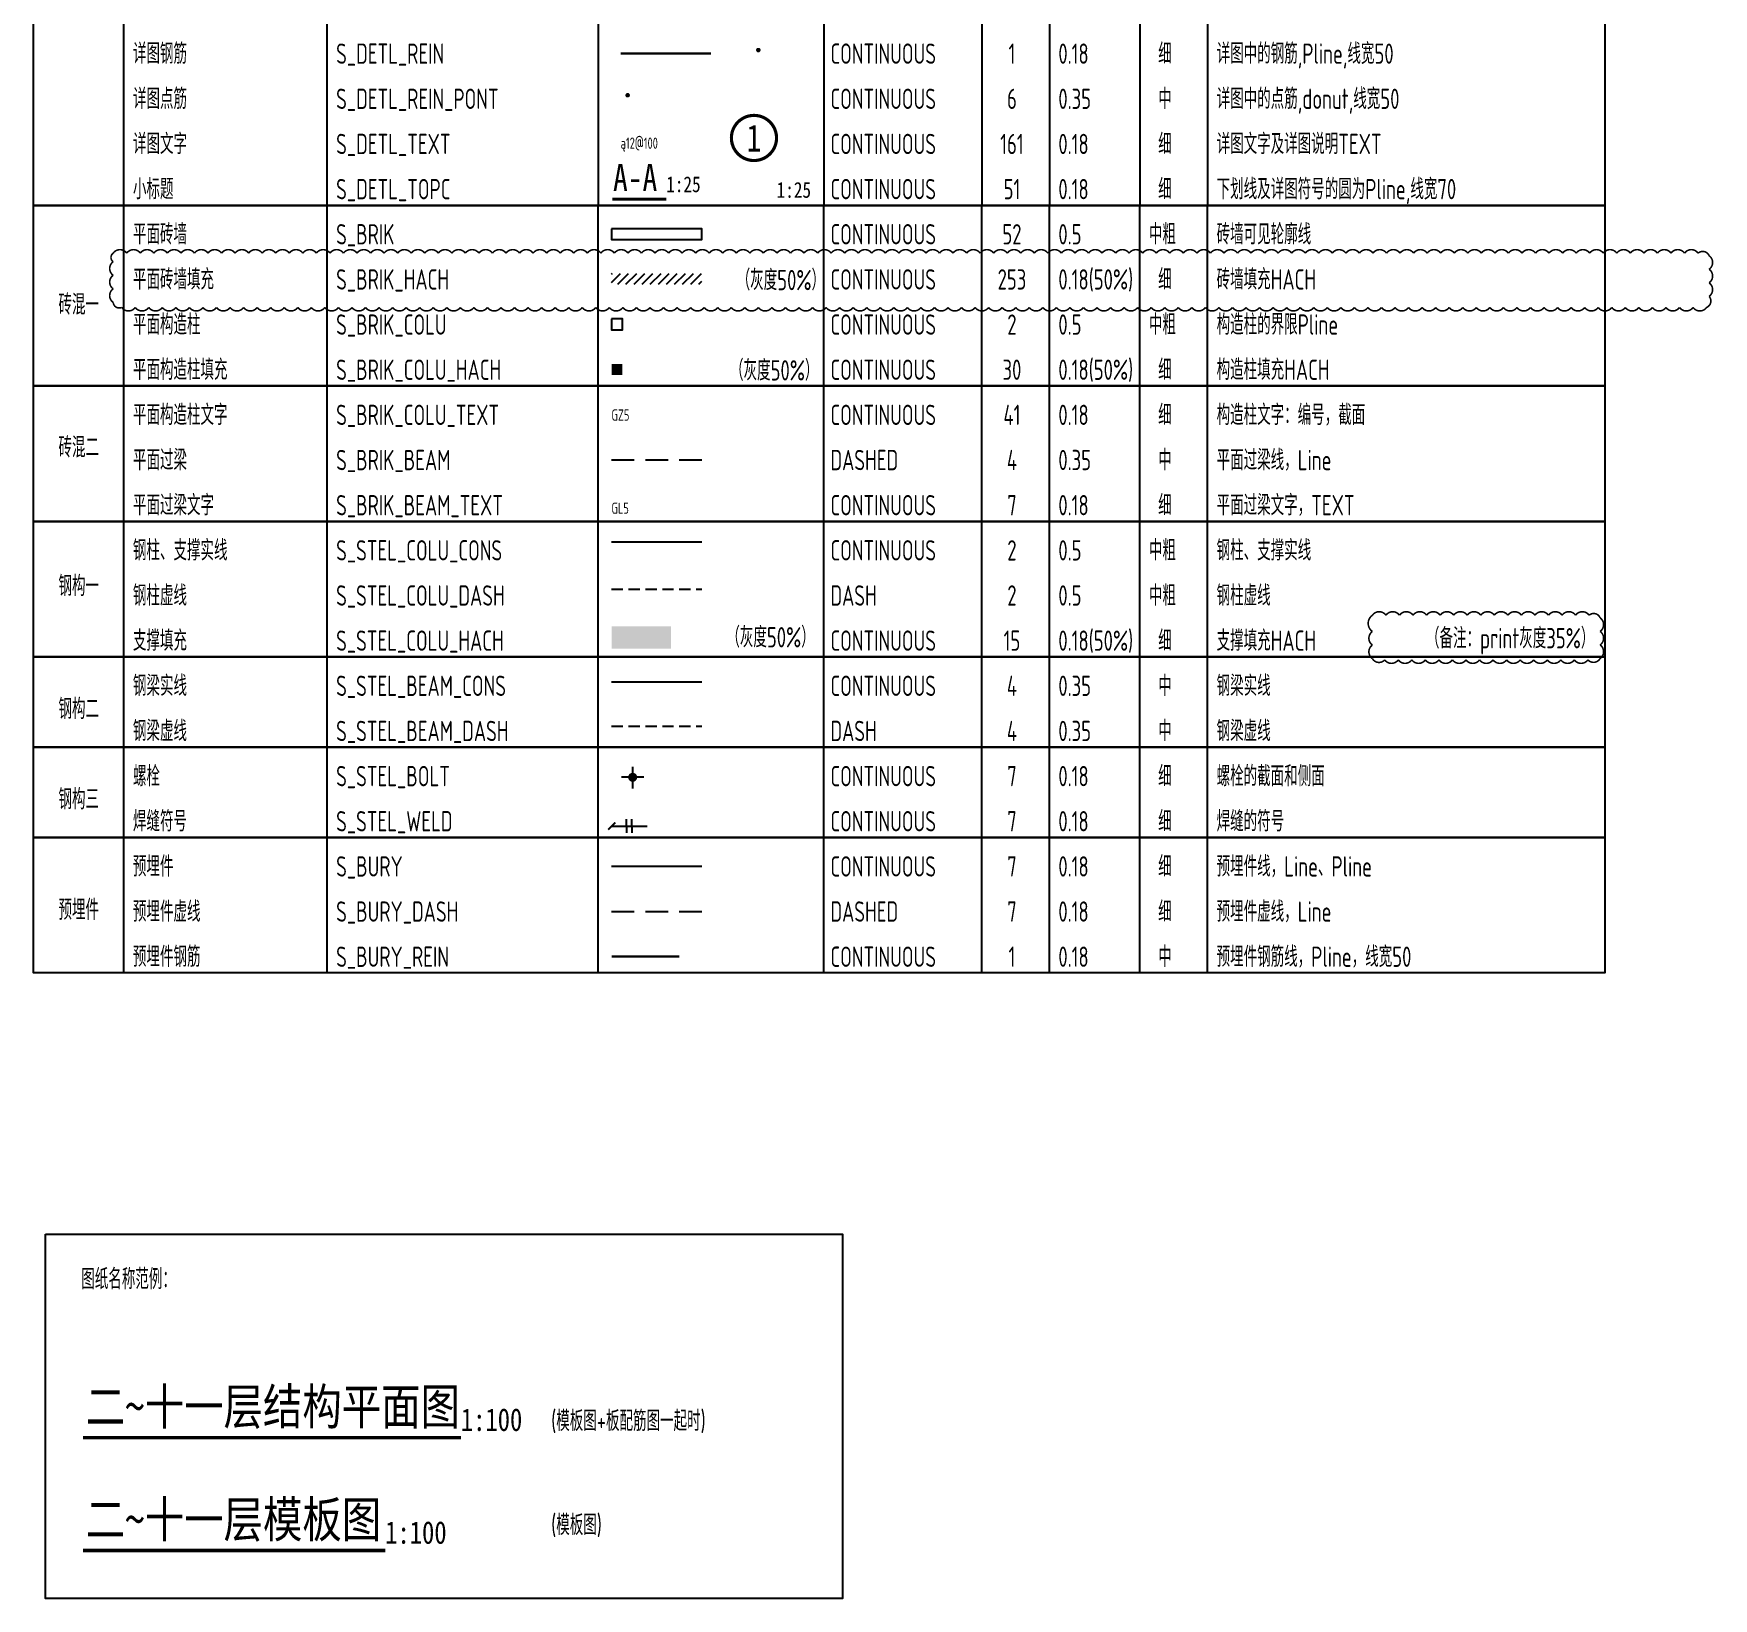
# Model space of a CAD drawing. Extents: x -10019161317 to 520012312, y -3104337261 to 7448155121.
# Drawn here: x 517564651 to 517601853, y 3499141680 to 3499176335 of the extents above; entities that cross this region are included whole.
import ezdxf
from ezdxf.enums import TextEntityAlignment as Align

# ---------------------------------------------------------------- set-up
doc = ezdxf.new("R2010")
doc.units = 0
doc.header["$LTSCALE"] = 1000
doc.header["$MEASUREMENT"] = 0
doc.linetypes.add('DASHED', pattern=[0.75, 0.5, -0.25])
doc.linetypes.add('DASHED2', pattern=[0.375, 0.25, -0.125])
doc.layers.get('0').update_dxf_attribs({"linetype": 'CONTINUOUS'})
for name, color, linetype in [('C-WIPEOUT', 240, 'CONTINUOUS'), ('S_BRIK', 52, 'CONTINUOUS'), ('S_BRIK_BEAM', 4, 'DASHED'), ('S_BRIK_BEAM_TEXT', 7, 'CONTINUOUS'), ('S_BRIK_COLU', 2, 'CONTINUOUS'), ('S_BRIK_COLU_HACH', 30, 'CONTINUOUS'), ('S_BRIK_COLU_TEXT', 41, 'CONTINUOUS'), ('S_BRIK_HACH', 254, 'CONTINUOUS'), ('S_BURY', 7, 'CONTINUOUS'), ('S_BURY_DASH', 7, 'DASHED'), ('S_BURY_REIN', 1, 'CONTINUOUS'), ('S_DETL_REIN', 1, 'CONTINUOUS'), ('S_DETL_REIN_PONT', 6, 'CONTINUOUS'), ('S_DETL_TEXT', 161, 'CONTINUOUS'), ('S_DETL_TOPC', 51, 'CONTINUOUS'), ('S_PLAN_TEXT', 7, 'CONTINUOUS'), ('S_PLAN_TOPC', 7, 'CONTINUOUS'), ('S_POST_CHAG', 50, 'CONTINUOUS'), ('S_STEL_BEAM_CONS', 4, 'CONTINUOUS'), ('S_STEL_BEAM_DASH', 4, 'DASHED2'), ('S_STEL_BOLT', 7, 'CONTINUOUS'), ('S_STEL_COLU_CONS', 2, 'CONTINUOUS'), ('S_STEL_COLU_DASH', 2, 'DASHED2'), ('S_STEL_COLU_HACH', 15, 'CONTINUOUS'), ('S_STEL_WELD', 7, 'CONTINUOUS'), ('S_TABL', 83, 'CONTINUOUS')]:
    doc.layers.add(name, color=color, linetype=linetype)
doc.styles.add('TH-STYLE1', font='Tssdeng.shx', dxfattribs={"width": 0.7, "bigfont": 'Tssdchn.shx'})
doc.styles.add('TH-STYLE2', font='', dxfattribs={"width": 0.8})
doc.styles.add('TH-STYLE3', font='tssdeng.shx', dxfattribs={"width": 0.7, "bigfont": 'tssdchn.shx'})
doc.styles.get('TH-STYLE2').set_extended_font_data('STXihei')
doc.dimstyles.new('TSSD_100_100', dxfattribs={"dimtxt": 300, "dimasz": 150, "dimexe": 150, "dimexo": 200, "dimgap": 100, "dimtad": 1, "dimdec": 1, "dimdsep": 46, "dimtxsty": 'TH-STYLE3', "dimblk": 'ARCHTICK', "dimcen": -100, "dimdle": 75, "dimclrt": 7, "dimadec": 0, "dimazin": 0, "dimtfac": 1, "dimtdec": 1, "dimtix": 1, "dimtmove": 2, "dimatfit": 3, "dimldrblk": 'ARCHTICK', "dimfxl": 200, "dimtolj": 1, "dimtzin": 0, "dimarcsym": 0})

# ---------------------------------------------------------------- blocks, each defined once
blk = doc.blocks.new('_WELD006')
at = {"color": 0, "linetype": 'ByBlock'}
for p, q in [((0, 0), (0, 0.5)), ((0.4, 0), (0.4, 0.5))]:
    blk.add_line(p, q, dxfattribs=at)
blk = doc.blocks.new('asno1')
at = {"const_width": 70}
blk.add_lwpolyline([(193767, 20874, -1), (193767, 19874, -1), (193767, 20874, -1)], format="xyb", dxfattribs=at)
at = {"color": 0, "linetype": 'ByBlock', "lineweight": -2, "style": 'TH-STYLE1', "width": 0.7}
blk.add_attdef('A', text='', height=600, dxfattribs=at).set_placement((193767, 20374), align=Align.MIDDLE_CENTER)
blk = doc.blocks.new('d')
at = {"const_width": 50}
blk.add_lwpolyline([(-25, 0, 1), (25, 0, 1)], format="xyb", close=True, dxfattribs=at)
blk = doc.blocks.new('_ArchTick')
at = {"color": 0, "const_width": 0.25}
blk.add_lwpolyline([(-0.53, -0.53), (0.53, 0.53)], dxfattribs=at)

msp = doc.modelspace()

# ---------------------------------------------------------------- hatches: boundary and pattern name
at = {"layer": 'S_BRIK_HACH'}
h = msp.add_hatch(dxfattribs=at)
h.set_pattern_fill('LINE', color=256, scale=40, angle=45, style=0)
h.set_pattern_definition([(45, (517221934.47, 3499292699.62), (-89.80256, 89.80256), [])])
h.paths.add_polyline_path([(517579451.1476, 3499170783.9795), (517579451.1476, 3499171023.9795), (517577451.1476, 3499171023.9795), (517577451.1476, 3499170783.9795)])

# ---------------------------------------------------------------- linework, layer by layer
at = {"layer": 'S_BRIK'}
msp.add_lwpolyline([(517577451.1476, 3499172015.0409), (517577451.1476, 3499171775.0409), (517579451.1476, 3499171775.0409), (517579451.1476, 3499172015.0409)], close=True, dxfattribs=at)
at = {"layer": 'S_BRIK_BEAM'}
msp.add_line((517577451.1476, 3499166895.0409), (517579451.1476, 3499166895.0409), dxfattribs=at)
at = {"layer": 'S_BRIK_COLU'}
msp.add_lwpolyline([(517577451.1476, 3499170015.0409), (517577451.1476, 3499169775.0409), (517577691.1476, 3499169775.0409), (517577691.1476, 3499170015.0409)], close=True, dxfattribs=at)
at = {"layer": 'S_BRIK_COLU_HACH'}
msp.add_solid([(517577451.1476, 3499169015.0409), (517577691.1476, 3499169015.0409), (517577451.1476, 3499168775.0409), (517577691.1476, 3499168775.0409)], dxfattribs=at)
at = {"layer": 'S_BURY'}
msp.add_line((517577451.1476, 3499157895.0409), (517579451.1476, 3499157895.0409), dxfattribs=at)
at = {"layer": 'S_BURY_DASH'}
msp.add_line((517577451.1476, 3499156895.0409), (517579451.1476, 3499156895.0409), dxfattribs=at)
at = {"layer": 'S_BURY_REIN', "const_width": 50}
msp.add_lwpolyline([(517577451.1476, 3499155895.0409), (517578954.299, 3499155895.0409)], dxfattribs=at)
at = {"layer": 'S_DETL_REIN', "const_width": 50}
msp.add_lwpolyline([(517577651.1476, 3499175895.0409), (517579651.1476, 3499175895.0409)], dxfattribs=at)
at = {"layer": 'S_DETL_TOPC', "const_width": 70}
msp.add_lwpolyline([(517577469.071, 3499172668.5235), (517578661.7638, 3499172668.5235)], dxfattribs=at)
at = {"layer": 'S_PLAN_TOPC', "const_width": 80}
for points in [[(517565741.9333, 3499145238.9033), (517574113.4594, 3499145238.9033)], [(517565741.9333, 3499142739.2753), (517572437.6041, 3499142739.2753)]]:
    msp.add_lwpolyline(points, dxfattribs=at)
at = {"layer": 'S_POST_CHAG', "const_width": 35}
for points in [[(517566413.9671, 3499171472.3113, -0.52056705), (517566713.9671, 3499171472.3113, -0.52056705), (517567013.9671, 3499171472.3113, -0.52056705), (517567313.9671, 3499171472.3113, -0.52056705), (517567613.9671, 3499171472.3113, -0.52056705), (517567913.9671, 3499171472.3113, -0.52056705), (517568213.9671, 3499171472.3113, -0.52056705), (517568513.9671, 3499171472.3113, -0.52056705), (517568813.9671, 3499171472.3113, -0.52056705), (517569113.9671, 3499171472.3113, -0.52056705), (517569413.9671, 3499171472.3113, -0.52056705), (517569713.9671, 3499171472.3113, -0.52056705), (517570013.9671, 3499171472.3113, -0.52056705), (517570313.9671, 3499171472.3113, -0.52056705), (517570613.9671, 3499171472.3113, -0.52056705), (517570913.9671, 3499171472.3113, -0.52056705), (517571213.9671, 3499171472.3113, -0.52056705), (517571513.9671, 3499171472.3113, -0.52056705), (517571813.9671, 3499171472.3113, -0.52056705), (517572113.9671, 3499171472.3113, -0.52056705), (517572413.9671, 3499171472.3113, -0.52056705), (517572713.9671, 3499171472.3113, -0.52056705), (517573013.9671, 3499171472.3113, -0.52056705), (517573313.9671, 3499171472.3113, -0.52056705), (517573613.9671, 3499171472.3113, -0.52056705), (517573913.9671, 3499171472.3113, -0.52056705), (517574213.9671, 3499171472.3113, -0.52056705), (517574513.9671, 3499171472.3113, -0.52056705), (517574813.9671, 3499171472.3113, -0.52056705), (517575113.9671, 3499171472.3113, -0.52056705), (517575413.9671, 3499171472.3113, -0.52056705), (517575713.9671, 3499171472.3113, -0.52056705), (517576013.9671, 3499171472.3113, -0.52056705), (517576313.9671, 3499171472.3113, -0.52056705), (517576613.9671, 3499171472.3113, -0.52056705), (517576913.9671, 3499171472.3113, -0.52056705), (517577213.9671, 3499171472.3113, -0.52056705), (517577513.9671, 3499171472.3113, -0.52056705), (517577813.9671, 3499171472.3113, -0.52056705), (517578113.9671, 3499171472.3113, -0.52056705), (517578413.9671, 3499171472.3113, -0.52056705), (517578713.9671, 3499171472.3113, -0.52056705), (517579013.9671, 3499171472.3113, -0.52056705), (517579313.9671, 3499171472.3113, -0.52056705), (517579613.9671, 3499171472.3113, -0.52056705), (517579913.9671, 3499171472.3113, -0.52056705), (517580213.9671, 3499171472.3113, -0.52056705), (517580513.9671, 3499171472.3113, -0.52056705), (517580813.9671, 3499171472.3113, -0.52056705), (517581113.9671, 3499171472.3113, -0.52056705), (517581413.9671, 3499171472.3113, -0.52056705), (517581713.9671, 3499171472.3113, -0.52056705), (517582013.9671, 3499171472.3113, -0.52056705), (517582313.9671, 3499171472.3113, -0.52056705), (517582613.9671, 3499171472.3113, -0.52056705), (517582913.9671, 3499171472.3113, -0.52056705), (517583213.9671, 3499171472.3113, -0.52056705), (517583513.9671, 3499171472.3113, -0.52056705), (517583813.9671, 3499171472.3113, -0.52056705), (517584113.9671, 3499171472.3113, -0.52056705), (517584413.9671, 3499171472.3113, -0.52056705), (517584713.9671, 3499171472.3113, -0.52056705), (517585013.9671, 3499171472.3113, -0.52056705), (517585313.9671, 3499171472.3113, -0.52056705), (517585613.9671, 3499171472.3113, -0.52056705), (517585913.9671, 3499171472.3113, -0.52056705), (517586213.9671, 3499171472.3113, -0.52056705), (517586513.9671, 3499171472.3113, -0.52056705), (517586813.9671, 3499171472.3113, -0.52056705), (517587113.9671, 3499171472.3113, -0.52056705), (517587413.9671, 3499171472.3113, -0.52056705), (517587713.9671, 3499171472.3113, -0.52056705), (517588013.9671, 3499171472.3113, -0.52056705), (517588313.9671, 3499171472.3113, -0.52056705), (517588613.9671, 3499171472.3113, -0.52056705), (517588913.9671, 3499171472.3113, -0.52056705), (517589213.9671, 3499171472.3113, -0.52056705), (517589513.9671, 3499171472.3113, -0.52056705), (517589813.9671, 3499171472.3113, -0.52056705), (517590113.9671, 3499171472.3113, -0.52056705), (517590413.9671, 3499171472.3113, -0.52056705), (517590713.9671, 3499171472.3113, -0.52056705), (517591013.9671, 3499171472.3113, -0.52056705), (517591313.9671, 3499171472.3113, -0.52056705), (517591613.9671, 3499171472.3113, -0.52056705), (517591913.9671, 3499171472.3113, -0.52056705), (517592213.9671, 3499171472.3113, -0.52056705), (517592513.9671, 3499171472.3113, -0.52056705), (517592813.9671, 3499171472.3113, -0.52056705), (517593113.9671, 3499171472.3113, -0.52056705), (517593413.9671, 3499171472.3113, -0.52056705), (517593713.9671, 3499171472.3113, -0.52056705), (517594013.9671, 3499171472.3113, -0.52056705), (517594313.9671, 3499171472.3113, -0.52056705), (517594613.9671, 3499171472.3113, -0.52056705), (517594913.9671, 3499171472.3113, -0.52056705), (517595213.9671, 3499171472.3113, -0.52056705), (517595513.9671, 3499171472.3113, -0.52056705), (517595813.9671, 3499171472.3113, -0.52056705), (517596113.9671, 3499171472.3113, -0.52056705), (517596413.9671, 3499171472.3113, -0.52056705), (517596713.9671, 3499171472.3113, -0.52056705), (517597013.9671, 3499171472.3113, -0.52056705), (517597313.9671, 3499171472.3113, -0.52056705), (517597613.9671, 3499171472.3113, -0.52056705), (517597913.9671, 3499171472.3113, -0.52056705), (517598213.9671, 3499171472.3113, -0.52056705), (517598513.9671, 3499171472.3113, -0.52056705), (517598813.9671, 3499171472.3113, -0.52056705), (517599113.9671, 3499171472.3113, -0.52056705), (517599413.9671, 3499171472.3113, -0.52056705), (517599713.9671, 3499171472.3113, -0.52056705), (517600013.9671, 3499171472.3113, -0.52056705), (517600313.9671, 3499171472.3113, -0.52056705), (517600613.9671, 3499171472.3113, -0.52056705), (517600913.9671, 3499171472.3113, -0.52056705), (517601213.9671, 3499171472.3113, -0.52056705), (517601513.9671, 3499171472.3113, -0.52056705), (517601757.5558, 3499171415.9, -0.52056705), (517601757.5558, 3499171115.9, -0.52056705), (517601757.5558, 3499170815.9, -0.52056705), (517601757.5558, 3499170515.9, -0.52056705), (517601702.3982, 3499170271.0576, -0.52056705), (517601402.3982, 3499170271.0576, -0.52056705), (517601102.3982, 3499170271.0576, -0.52056705), (517600802.3982, 3499170271.0576, -0.52056705), (517600502.3982, 3499170271.0576, -0.52056705), (517600202.3982, 3499170271.0576, -0.52056705), (517599902.3982, 3499170271.0576, -0.52056705), (517599602.3982, 3499170271.0576, -0.52056705), (517599302.3982, 3499170271.0576, -0.52056705), (517599002.3982, 3499170271.0576, -0.52056705), (517598702.3982, 3499170271.0576, -0.52056705), (517598402.3982, 3499170271.0576, -0.52056705), (517598102.3982, 3499170271.0576, -0.52056705), (517597802.3982, 3499170271.0576, -0.52056705), (517597502.3982, 3499170271.0576, -0.52056705), (517597202.3982, 3499170271.0576, -0.52056705), (517596902.3982, 3499170271.0576, -0.52056705), (517596602.3982, 3499170271.0576, -0.52056705), (517596302.3982, 3499170271.0576, -0.52056705), (517596002.3982, 3499170271.0576, -0.52056705), (517595702.3982, 3499170271.0576, -0.52056705), (517595402.3982, 3499170271.0576, -0.52056705), (517595102.3982, 3499170271.0576, -0.52056705), (517594802.3982, 3499170271.0576, -0.52056705), (517594502.3982, 3499170271.0576, -0.52056705), (517594202.3982, 3499170271.0576, -0.52056705), (517593902.3982, 3499170271.0576, -0.52056705), (517593602.3982, 3499170271.0576, -0.52056705), (517593302.3982, 3499170271.0576, -0.52056705), (517593002.3982, 3499170271.0576, -0.52056705), (517592702.3982, 3499170271.0576, -0.52056705), (517592402.3982, 3499170271.0576, -0.52056705), (517592102.3982, 3499170271.0576, -0.52056705), (517591802.3982, 3499170271.0576, -0.52056705), (517591502.3982, 3499170271.0576, -0.52056705), (517591202.3982, 3499170271.0576, -0.52056705), (517590902.3982, 3499170271.0576, -0.52056705), (517590602.3982, 3499170271.0576, -0.52056705), (517590302.3982, 3499170271.0576, -0.52056705), (517590002.3982, 3499170271.0576, -0.52056705), (517589702.3982, 3499170271.0576, -0.52056705), (517589402.3982, 3499170271.0576, -0.52056705), (517589102.3982, 3499170271.0576, -0.52056705), (517588802.3982, 3499170271.0576, -0.52056705), (517588502.3982, 3499170271.0576, -0.52056705), (517588202.3982, 3499170271.0576, -0.52056705), (517587902.3982, 3499170271.0576, -0.52056705), (517587602.3982, 3499170271.0576, -0.52056705), (517587302.3982, 3499170271.0576, -0.52056705), (517587002.3982, 3499170271.0576, -0.52056705), (517586702.3982, 3499170271.0576, -0.52056705), (517586402.3982, 3499170271.0576, -0.52056705), (517586102.3982, 3499170271.0576, -0.52056705), (517585802.3982, 3499170271.0576, -0.52056705), (517585502.3982, 3499170271.0576, -0.52056705), (517585202.3982, 3499170271.0576, -0.52056705), (517584902.3982, 3499170271.0576, -0.52056705), (517584602.3982, 3499170271.0576, -0.52056705), (517584302.3982, 3499170271.0576, -0.52056705), (517584002.3982, 3499170271.0576, -0.52056705), (517583702.3982, 3499170271.0576, -0.52056705), (517583402.3982, 3499170271.0576, -0.52056705), (517583102.3982, 3499170271.0576, -0.52056705), (517582802.3982, 3499170271.0576, -0.52056705), (517582502.3982, 3499170271.0576, -0.52056705), (517582202.3982, 3499170271.0576, -0.52056705), (517581902.3982, 3499170271.0576, -0.52056705), (517581602.3982, 3499170271.0576, -0.52056705), (517581302.3982, 3499170271.0576, -0.52056705), (517581002.3982, 3499170271.0576, -0.52056705), (517580702.3982, 3499170271.0576, -0.52056705), (517580402.3982, 3499170271.0576, -0.52056705), (517580102.3982, 3499170271.0576, -0.52056705), (517579802.3982, 3499170271.0576, -0.52056705), (517579502.3982, 3499170271.0576, -0.52056705), (517579202.3982, 3499170271.0576, -0.52056705), (517578902.3982, 3499170271.0576, -0.52056705), (517578602.3982, 3499170271.0576, -0.52056705), (517578302.3982, 3499170271.0576, -0.52056705), (517578002.3982, 3499170271.0576, -0.52056705), (517577702.3982, 3499170271.0576, -0.52056705), (517577402.3982, 3499170271.0576, -0.52056705), (517577102.3982, 3499170271.0576, -0.52056705), (517576802.3982, 3499170271.0576, -0.52056705), (517576502.3982, 3499170271.0576, -0.52056705), (517576202.3982, 3499170271.0576, -0.52056705), (517575902.3982, 3499170271.0576, -0.52056705), (517575602.3982, 3499170271.0576, -0.52056705), (517575302.3982, 3499170271.0576, -0.52056705), (517575002.3982, 3499170271.0576, -0.52056705), (517574702.3982, 3499170271.0576, -0.52056705), (517574402.3982, 3499170271.0576, -0.52056705), (517574102.3982, 3499170271.0576, -0.52056705), (517573802.3982, 3499170271.0576, -0.52056705), (517573502.3982, 3499170271.0576, -0.52056705), (517573202.3982, 3499170271.0576, -0.52056705), (517572902.3982, 3499170271.0576, -0.52056705), (517572602.3982, 3499170271.0576, -0.52056705), (517572302.3982, 3499170271.0576, -0.52056705), (517572002.3982, 3499170271.0576, -0.52056705), (517571702.3982, 3499170271.0576, -0.52056705), (517571402.3982, 3499170271.0576, -0.52056705), (517571102.3982, 3499170271.0576, -0.52056705), (517570802.3982, 3499170271.0576, -0.52056705), (517570502.3982, 3499170271.0576, -0.52056705), (517570202.3982, 3499170271.0576, -0.52056705), (517569902.3982, 3499170271.0576, -0.52056705), (517569602.3982, 3499170271.0576, -0.52056705), (517569302.3982, 3499170271.0576, -0.52056705), (517569002.3982, 3499170271.0576, -0.52056705), (517568702.3982, 3499170271.0576, -0.52056705), (517568402.3982, 3499170271.0576, -0.52056705), (517568102.3982, 3499170271.0576, -0.52056705), (517567802.3982, 3499170271.0576, -0.52056705), (517567502.3982, 3499170271.0576, -0.52056705), (517567202.3982, 3499170271.0576, -0.52056705), (517566902.3982, 3499170271.0576, -0.52056705), (517566602.3982, 3499170271.0576, -0.52056705), (517566413.9671, 3499170382.6265, -0.52056705), (517566413.9671, 3499170682.6265, -0.52056705), (517566413.9671, 3499170982.6265, -0.52056705), (517566413.9671, 3499171282.6265, -0.52056705)], [(517594301.2504, 3499163453.7196, -0.52056705), (517594601.2504, 3499163453.7196, -0.52056705), (517594901.2504, 3499163453.7196, -0.52056705), (517595201.2504, 3499163453.7196, -0.52056705), (517595501.2504, 3499163453.7196, -0.52056705), (517595801.2504, 3499163453.7196, -0.52056705), (517596101.2504, 3499163453.7196, -0.52056705), (517596401.2504, 3499163453.7196, -0.52056705), (517596701.2504, 3499163453.7196, -0.52056705), (517597001.2504, 3499163453.7196, -0.52056705), (517597301.2504, 3499163453.7196, -0.52056705), (517597601.2504, 3499163453.7196, -0.52056705), (517597901.2504, 3499163453.7196, -0.52056705), (517598201.2504, 3499163453.7196, -0.52056705), (517598501.2504, 3499163453.7196, -0.52056705), (517598801.2504, 3499163453.7196, -0.52056705), (517599101.2504, 3499163453.7196, -0.52056705), (517599343.7274, 3499163396.1967, -0.52056705), (517599343.7274, 3499163096.1967, -0.52056705), (517599343.7274, 3499162796.1967, -0.52056705), (517599343.7274, 3499162496.1967, -0.52056705), (517599073.6721, 3499162466.2521, -0.52056705), (517598773.6721, 3499162466.2521, -0.52056705), (517598473.6721, 3499162466.2521, -0.52056705), (517598173.6721, 3499162466.2521, -0.52056705), (517597873.6721, 3499162466.2521, -0.52056705), (517597573.6721, 3499162466.2521, -0.52056705), (517597273.6721, 3499162466.2521, -0.52056705), (517596973.6721, 3499162466.2521, -0.52056705), (517596673.6721, 3499162466.2521, -0.52056705), (517596373.6721, 3499162466.2521, -0.52056705), (517596073.6721, 3499162466.2521, -0.52056705), (517595773.6721, 3499162466.2521, -0.52056705), (517595473.6721, 3499162466.2521, -0.52056705), (517595173.6721, 3499162466.2521, -0.52056705), (517594873.6721, 3499162466.2521, -0.52056705), (517594573.6721, 3499162466.2521, -0.52056705), (517594301.2504, 3499162493.8304, -0.52056705), (517594301.2504, 3499162793.8304, -0.52056705), (517594301.2504, 3499163093.8304, -0.52056705)]]:
    msp.add_lwpolyline(points, format="xyb", close=True, dxfattribs=at)
at = {"layer": 'S_STEL_BEAM_CONS'}
msp.add_line((517577451.1476, 3499161980.3534), (517579451.1476, 3499161980.3534), dxfattribs=at)
at = {"layer": 'S_STEL_BEAM_DASH'}
msp.add_line((517577451.1476, 3499160999.3658), (517579451.1476, 3499160999.3658), dxfattribs=at)
at = {"layer": 'S_STEL_BOLT'}
for p, q in [((517577918.48, 3499160098.9092), (517577918.48, 3499159614.3688)), ((517578168.48, 3499159864.3688), (517577668.48, 3499159864.3688))]:
    msp.add_line(p, q, dxfattribs=at)
at = {"layer": 'S_STEL_BOLT', "const_width": 100}
msp.add_lwpolyline([(517577868.48, 3499159864.3688, 1), (517577968.48, 3499159864.3688, 1)], format="xyb", close=True, dxfattribs=at)
at = {"layer": 'S_STEL_COLU_CONS'}
msp.add_line((517577451.1476, 3499165078.3355), (517579451.1476, 3499165078.3355), dxfattribs=at)
at = {"layer": 'S_STEL_COLU_DASH'}
msp.add_line((517577451.1476, 3499164031.3753), (517579451.1476, 3499164031.3753), dxfattribs=at)
at = {"layer": 'S_STEL_COLU_HACH'}
msp.add_solid([(517577451.1476, 3499163210.694), (517578767.774, 3499163210.694), (517577451.1476, 3499162710.694), (517578767.774, 3499162710.694)], dxfattribs=at)
at = {"layer": 'S_STEL_WELD'}
msp.add_line((517577792.9716, 3499158784.6159), (517578243.0345, 3499158784.6159), dxfattribs=at)
at = {"layer": 'S_TABL'}
for p, q in [((517566651.1476, 3499172531.0409), (517566651.1476, 3499184531.0409)), ((517571151.1476, 3499172531.0409), (517571151.1476, 3499184531.0409)), ((517577151.1476, 3499184531.0409), (517577151.1476, 3499172531.0409)), ((517582151.1435, 3499184531.0409), (517582151.1435, 3499172531.0409)), ((517585651.1476, 3499184531.0409), (517585651.1476, 3499172531.0409)), ((517587151.1476, 3499184531.0409), (517587151.1476, 3499172531.0409)), ((517589151.1476, 3499184531.0409), (517589151.1476, 3499172531.0409)), ((517590651.1476, 3499184531.0409), (517590651.1476, 3499172531.0409)), ((517566651.1476, 3499168531.0409), (517566651.1476, 3499172531.0409)), ((517571151.1476, 3499168531.0409), (517571151.1476, 3499172531.0409)), ((517577151.1476, 3499168531.0409), (517577151.1476, 3499172531.0409)), ((517582151.1435, 3499168531.0409), (517582151.1435, 3499172531.0409)), ((517585651.1476, 3499168531.0409), (517585651.1476, 3499172531.0409)), ((517587151.1476, 3499168531.0409), (517587151.1476, 3499172531.0409)), ((517589151.1476, 3499168531.0409), (517589151.1476, 3499172531.0409)), ((517590651.1476, 3499168531.0409), (517590651.1476, 3499172531.0409)), ((517566651.1476, 3499165531.0409), (517566651.1476, 3499168531.0409)), ((517571151.1476, 3499165531.0409), (517571151.1476, 3499168531.0409)), ((517577151.1476, 3499165531.0409), (517577151.1476, 3499168531.0409)), ((517582151.1435, 3499165531.0409), (517582151.1435, 3499168531.0409)), ((517585651.1476, 3499165531.0409), (517585651.1476, 3499168531.0409)), ((517587151.1476, 3499165531.0409), (517587151.1476, 3499168531.0409)), ((517589151.1476, 3499165531.0409), (517589151.1476, 3499168531.0409)), ((517590651.1476, 3499165531.0409), (517590651.1476, 3499168531.0409)), ((517566651.1476, 3499162531.0409), (517566651.1476, 3499165531.0409)), ((517571151.1476, 3499162531.0409), (517571151.1476, 3499165531.0409)), ((517577151.1476, 3499162531.0409), (517577151.1476, 3499165531.0409)), ((517582151.1435, 3499162531.0409), (517582151.1435, 3499165531.0409)), ((517585651.1476, 3499162531.0409), (517585651.1476, 3499165531.0409)), ((517587151.1476, 3499162531.0409), (517587151.1476, 3499165531.0409)), ((517589151.1476, 3499162531.0409), (517589151.1476, 3499165531.0409)), ((517590651.1476, 3499162531.0409), (517590651.1476, 3499165531.0409)), ((517566651.1476, 3499160531.0409), (517566651.1476, 3499162531.0409)), ((517571151.1476, 3499160531.0409), (517571151.1476, 3499162531.0409)), ((517577151.1476, 3499160531.0409), (517577151.1476, 3499162531.0409)), ((517582151.1435, 3499160531.0409), (517582151.1435, 3499162531.0409)), ((517585651.1476, 3499160531.0409), (517585651.1476, 3499162531.0409)), ((517587151.1476, 3499160531.0409), (517587151.1476, 3499162531.0409)), ((517589151.1476, 3499160531.0409), (517589151.1476, 3499162531.0409)), ((517590651.1476, 3499160531.0409), (517590651.1476, 3499162531.0409)), ((517566651.1476, 3499158531.0409), (517566651.1476, 3499160531.0409)), ((517571151.1476, 3499158531.0409), (517571151.1476, 3499160531.0409)), ((517577151.1476, 3499158531.0409), (517577151.1476, 3499160531.0409)), ((517582151.1435, 3499158531.0409), (517582151.1435, 3499160531.0409)), ((517585651.1476, 3499158531.0409), (517585651.1476, 3499160531.0409)), ((517587151.1476, 3499158531.0409), (517587151.1476, 3499160531.0409)), ((517589151.1476, 3499158531.0409), (517589151.1476, 3499160531.0409)), ((517590651.1476, 3499158531.0409), (517590651.1476, 3499160531.0409)), ((517566651.1476, 3499155531.0409), (517566651.1476, 3499158531.0409)), ((517571151.1476, 3499155531.0409), (517571151.1476, 3499158531.0409)), ((517577151.1476, 3499155531.0409), (517577151.1476, 3499158531.0409)), ((517582151.1435, 3499155531.0409), (517582151.1435, 3499158531.0409)), ((517585651.1476, 3499155531.0409), (517585651.1476, 3499158531.0409)), ((517587151.1476, 3499155531.0409), (517587151.1476, 3499158531.0409)), ((517589151.1476, 3499155531.0409), (517589151.1476, 3499158531.0409)), ((517590651.1476, 3499155531.0409), (517590651.1476, 3499158531.0409))]:
    msp.add_line(p, q, dxfattribs=at)
at = {"layer": 'S_TABL', "color": 3}
msp.add_line((517599451.1476, 3499160531.0409), (517564651.1516, 3499160531.0409), dxfattribs=at)
at = {"layer": 'S_TABL'}
for points in [[(517564651.1516, 3499184531.0409), (517599451.1476, 3499184531.0409), (517599451.1476, 3499172531.0409), (517564651.1516, 3499172531.0409)], [(517564651.1516, 3499172531.0409), (517599451.1476, 3499172531.0409), (517599451.1476, 3499168531.0409), (517564651.1516, 3499168531.0409)], [(517564651.1516, 3499168531.0409), (517599451.1476, 3499168531.0409), (517599451.1476, 3499165531.0409), (517564651.1516, 3499165531.0409)], [(517564651.1516, 3499165531.0409), (517599451.1476, 3499165531.0409), (517599451.1476, 3499162531.0409), (517564651.1516, 3499162531.0409)], [(517564651.1516, 3499162531.0409), (517599451.1476, 3499162531.0409), (517599451.1476, 3499160531.0409), (517564651.1516, 3499160531.0409)], [(517564651.1516, 3499160531.0409), (517599451.1476, 3499160531.0409), (517599451.1476, 3499158531.0409), (517564651.1516, 3499158531.0409)], [(517564651.1516, 3499158531.0409), (517599451.1476, 3499158531.0409), (517599451.1476, 3499155531.0409), (517564651.1516, 3499155531.0409)], [(517564916.7423, 3499149743.0013), (517582568.1664, 3499149743.0013), (517582568.1664, 3499141679.6242), (517564916.7423, 3499141679.6242)]]:
    msp.add_lwpolyline(points, close=True, dxfattribs=at)

# ---------------------------------------------------------------- block references
at = {"layer": 'S_DETL_REIN'}
msp.add_blockref('d', (517580701.5151, 3499175970.0409), dxfattribs=at)
at = {"layer": 'S_DETL_REIN_PONT'}
msp.add_blockref('d', (517577807.2774, 3499174970.0409), dxfattribs=at)
at = {"layer": 'S_DETL_TOPC'}
ref = msp.add_blockref('asno1', (517386838.2791, 3499153650.0165), dxfattribs=at)
ref.add_attrib('A', '1', dxfattribs={"layer": '0', "color": 0, "linetype": 'ByBlock', "height": 600, "style": 'TH-STYLE2', "width": 0.8}).set_placement((517580605.6464, 3499174024.1226), align=Align.MIDDLE_CENTER)
at = {"layer": 'S_STEL_WELD', "xscale": 300, "yscale": 300, "zscale": 300}
msp.add_blockref('_WELD006', (517577783.0345, 3499158784.6159), dxfattribs=at)
at = {"layer": 'S_STEL_WELD', "xscale": -300, "yscale": 300, "zscale": 300, "rotation": 180}
msp.add_blockref('_WELD006', (517577783.0345, 3499158784.6159), dxfattribs=at)

# ---------------------------------------------------------------- texts
at = {"layer": 'C-WIPEOUT', "style": 'TH-STYLE1', "width": 0.7}
for s, p in [('(模板图+板配筋图一起时)', (517576113.7991, 3499145251.0623)), ('(模板图)', (517576113.7991, 3499142946.8846))]:
    msp.add_text(s, height=450, dxfattribs=at).set_placement(p, align=Align.BOTTOM_LEFT)
at = {"layer": 'S_BRIK_BEAM_TEXT', "style": 'TH-STYLE1', "width": 0.7}
msp.add_text('GL5', height=250, dxfattribs=at).set_placement((517577451.1476, 3499165624.7421), align=Align.BOTTOM_LEFT)
at = {"layer": 'S_BRIK_COLU_TEXT', "style": 'TH-STYLE1', "width": 0.7}
msp.add_text('GZ5', height=250, dxfattribs=at).set_placement((517577451.1476, 3499167686.9617), align=Align.BOTTOM_LEFT)
at = {"layer": 'S_DETL_TEXT', "style": 'TH-STYLE1', "width": 0.7}
msp.add_text('ą12@100', height=250, dxfattribs=at).set_placement((517577651.1476, 3499173708.4053), align=Align.BOTTOM_LEFT)
at = {"layer": 'S_DETL_TOPC', "style": 'TH-STYLE2', "width": 0.8}
for s, height, p in [('A-A', 600, (517577483.8184, 3499172668.5235)), ('1:25', 350, (517578661.7638, 3499172718.5235)), ('1:25', 350, (517581107.2564, 3499172593.6933))]:
    msp.add_text(s, height=height, dxfattribs=at).set_placement(p, align=Align.BOTTOM_LEFT)
at = {"layer": 'S_PLAN_TEXT', "style": 'TH-STYLE1', "width": 0.7}
for s, p in [('详图钢筋', (517566851.1476, 3499175531.0409)), ('S_DETL_REIN', (517571351.1476, 3499175531.0409)), ('CONTINUOUS', (517582297.7792, 3499175531.0409)), ('0.18', (517587345.9397, 3499175531.0409)), ('细', (517589557.4969, 3499175531.0409)), ('详图中的钢筋,Pline,线宽50', (517590851.1516, 3499175531.0409)), ('详图点筋', (517566851.1476, 3499174531.0409)), ('S_DETL_REIN_PONT', (517571351.1476, 3499174531.0409)), ('CONTINUOUS', (517582297.7792, 3499174531.0409)), ('0.35', (517587345.9397, 3499174531.0409)), ('中', (517589557.4969, 3499174531.0409)), ('详图中的点筋,donut,线宽50', (517590851.1516, 3499174531.0409)), ('详图文字', (517566851.1476, 3499173531.0409)), ('S_DETL_TEXT', (517571351.1476, 3499173531.0409)), ('CONTINUOUS', (517582297.7792, 3499173531.0409)), ('0.18', (517587345.9397, 3499173531.0409)), ('细', (517589557.4969, 3499173531.0409)), ('详图文字及详图说明TEXT', (517590851.1516, 3499173531.0409)), ('小标题', (517566851.1476, 3499172531.0409)), ('S_DETL_TOPC', (517571351.1476, 3499172531.0409)), ('CONTINUOUS', (517582297.7792, 3499172531.0409)), ('0.18', (517587345.9397, 3499172531.0409)), ('细', (517589557.4969, 3499172531.0409)), ('下划线及详图符号的圆为Pline,线宽70', (517590851.1516, 3499172531.0409)), ('平面砖墙', (517566851.1516, 3499171531.0409)), ('S_BRIK', (517571351.1516, 3499171531.0409)), ('CONTINUOUS', (517582297.7792, 3499171531.0409)), ('0.5', (517587345.9397, 3499171531.0409)), ('中粗', (517589351.1476, 3499171531.0409)), ('砖墙可见轮廓线', (517590851.1516, 3499171531.0409)), ('平面砖墙填充', (517566851.1516, 3499170531.0409)), ('0.18(50%%%)', (517587345.9397, 3499170531.0409)), ('细', (517589557.4969, 3499170531.0409)), ('砖墙填充HACH', (517590851.1516, 3499170531.0409)), ('S_BRIK_HACH', (517571351.1516, 3499170531.0409)), ('CONTINUOUS', (517582297.7792, 3499170531.0409)), ('平面构造柱', (517566851.1516, 3499169531.0409)), ('S_BRIK_COLU', (517571351.1516, 3499169531.0409)), ('CONTINUOUS', (517582297.7792, 3499169531.0409)), ('0.5', (517587345.9397, 3499169531.0409)), ('中粗', (517589351.1476, 3499169531.0409)), ('构造柱的界限Pline', (517590851.1516, 3499169531.0409)), ('平面构造柱填充', (517566851.1516, 3499168531.0409)), ('S_BRIK_COLU_HACH', (517571351.1516, 3499168531.0409)), ('CONTINUOUS', (517582297.7792, 3499168531.0409)), ('0.18(50%%%)', (517587345.9397, 3499168531.0409)), ('细', (517589557.4969, 3499168531.0409)), ('构造柱填充HACH', (517590851.1516, 3499168531.0409)), ('平面构造柱文字', (517566851.1516, 3499167531.0409)), ('细', (517589557.4969, 3499167531.0409)), ('构造柱文字：编号，截面', (517590851.1516, 3499167531.0409)), ('S_BRIK_COLU_TEXT', (517571351.1516, 3499167531.0409)), ('CONTINUOUS', (517582297.7792, 3499167531.0409)), ('0.18', (517587345.9397, 3499167531.0409)), ('平面过梁', (517566851.1516, 3499166531.0409)), ('S_BRIK_BEAM', (517571351.1516, 3499166531.0409)), ('DASHED', (517582297.7792, 3499166531.0409)), ('0.35', (517587345.9397, 3499166531.0409)), ('中', (517589557.4969, 3499166531.0409)), ('平面过梁线，Line', (517590851.1516, 3499166531.0409)), ('平面过梁文字', (517566851.1516, 3499165531.0409)), ('S_BRIK_BEAM_TEXT', (517571351.1516, 3499165531.0409)), ('CONTINUOUS', (517582297.7792, 3499165531.0409)), ('0.18', (517587345.9397, 3499165531.0409)), ('细', (517589557.4969, 3499165531.0409)), ('平面过梁文字，TEXT', (517590851.1516, 3499165531.0409)), ('钢柱、支撑实线', (517566851.1476, 3499164531.0409)), ('钢柱、支撑实线', (517590851.1516, 3499164531.0409)), ('S_STEL_COLU_CONS', (517571351.1476, 3499164531.0409)), ('CONTINUOUS', (517582297.7792, 3499164531.0409)), ('0.5', (517587345.9397, 3499164531.0409)), ('中粗', (517589351.1476, 3499164531.0409)), ('钢柱虚线', (517566851.1476, 3499163531.0409)), ('S_STEL_COLU_DASH', (517571351.1476, 3499163531.0409)), ('DASH', (517582297.7792, 3499163531.0409)), ('0.5', (517587345.9397, 3499163531.0409)), ('中粗', (517589351.1476, 3499163531.0409)), ('钢柱虚线', (517590851.1516, 3499163531.0409)), ('支撑填充', (517566851.1476, 3499162531.0409)), ('S_STEL_COLU_HACH', (517571351.1476, 3499162531.0409)), ('CONTINUOUS', (517582297.7792, 3499162531.0409)), ('0.18(50%%%)', (517587345.9397, 3499162531.0409)), ('细', (517589557.4969, 3499162531.0409)), ('支撑填充HACH', (517590851.1516, 3499162531.0409)), ('钢梁实线', (517566851.1476, 3499161531.0409)), ('S_STEL_BEAM_CONS', (517571351.1476, 3499161531.0409)), ('CONTINUOUS', (517582297.7792, 3499161531.0409)), ('0.35', (517587345.9397, 3499161531.0409)), ('中', (517589557.4969, 3499161531.0409)), ('钢梁实线', (517590851.1516, 3499161531.0409)), ('钢梁虚线', (517566851.1476, 3499160531.0409)), ('S_STEL_BEAM_DASH', (517571351.1476, 3499160531.0409)), ('DASH', (517582297.7792, 3499160531.0409)), ('0.35', (517587345.9397, 3499160531.0409)), ('中', (517589557.4969, 3499160531.0409)), ('钢梁虚线', (517590851.1516, 3499160531.0409)), ('螺栓', (517566851.1476, 3499159531.0409)), ('S_STEL_BOLT', (517571351.1476, 3499159531.0409)), ('CONTINUOUS', (517582297.7792, 3499159531.0409)), ('0.18', (517587345.9397, 3499159531.0409)), ('细', (517589557.4969, 3499159531.0409)), ('螺栓的截面和侧面', (517590851.1516, 3499159531.0409)), ('焊缝符号', (517566851.1476, 3499158531.0409)), ('S_STEL_WELD', (517571351.1476, 3499158531.0409)), ('CONTINUOUS', (517582297.7792, 3499158531.0409)), ('0.18', (517587345.9397, 3499158531.0409)), ('细', (517589557.4969, 3499158531.0409)), ('焊缝的符号', (517590851.1516, 3499158531.0409)), ('预埋件', (517566851.1476, 3499157531.0409)), ('S_BURY', (517571351.1476, 3499157531.0409)), ('CONTINUOUS', (517582297.7792, 3499157531.0409)), ('0.18', (517587345.9397, 3499157531.0409)), ('细', (517589557.4969, 3499157531.0409)), ('预埋件线，Line、Pline', (517590851.1516, 3499157531.0409)), ('预埋件虚线', (517566851.1476, 3499156531.0409)), ('S_BURY_DASH', (517571351.1476, 3499156531.0409)), ('DASHED', (517582297.7792, 3499156531.0409)), ('0.18', (517587345.9397, 3499156531.0409)), ('细', (517589557.4969, 3499156531.0409)), ('预埋件虚线，Line', (517590851.1516, 3499156531.0409)), ('预埋件钢筋', (517566851.1476, 3499155531.0409)), ('S_BURY_REIN', (517571351.1476, 3499155531.0409)), ('CONTINUOUS', (517582297.7792, 3499155531.0409)), ('0.18', (517587345.9397, 3499155531.0409)), ('中', (517589557.4969, 3499155531.0409)), ('预埋件钢筋线，Pline，线宽50', (517590851.1516, 3499155531.0409)), ('图纸名称范例：', (517565707.7788, 3499148392.0444))]:
    msp.add_text(s, height=450, dxfattribs=at).set_placement(p, align=Align.BOTTOM_LEFT)
for s, p in [('1', (517586318.4425, 3499175531.0409)), ('6', (517586318.4425, 3499174531.0409)), ('161', (517586318.4425, 3499173531.0409)), ('51', (517586318.4425, 3499172531.0409)), ('52', (517586318.4425, 3499171531.0409)), ('253', (517586318.4425, 3499170531.0409)), ('2', (517586318.4425, 3499169531.0409)), ('30', (517586318.4425, 3499168531.0409)), ('41', (517586318.4425, 3499167531.0409)), ('4', (517586318.4425, 3499166531.0409)), ('7', (517586318.4425, 3499165531.0409)), ('2', (517586318.4425, 3499164531.0409)), ('2', (517586318.4425, 3499163531.0409)), ('15', (517586318.4425, 3499162531.0409)), ('4', (517586318.4425, 3499161531.0409)), ('4', (517586318.4425, 3499160531.0409)), ('7', (517586318.4425, 3499159531.0409)), ('7', (517586318.4425, 3499158531.0409)), ('7', (517586318.4425, 3499157531.0409)), ('7', (517586318.4425, 3499156531.0409)), ('1', (517586318.4425, 3499155531.0409))]:
    msp.add_text(s, height=450, dxfattribs=at).set_placement(p, align=Align.BOTTOM_CENTER)
for s, p in [('（灰度50%%%）', (517582179.5197, 3499170517.1891)), ('（灰度50%%%）', (517582032.888, 3499168517.1891)), ('（灰度50%%%）', (517581951.1476, 3499162606.0937)), ('（备注：print灰度35%%%）', (517599217.4288, 3499162585.2707))]:
    msp.add_text(s, height=450, dxfattribs=at).set_placement(p, align=Align.BOTTOM_RIGHT)
at = {"layer": 'S_PLAN_TEXT', "char_height": 450, "attachment_point": 5, "style": 'TH-STYLE1'}
for s, insert in [('砖混一', (517565651.1496, 3499170333.4211)), ('砖混二', (517565651.1496, 3499167169.895)), ('钢构一', (517565651.1496, 3499164102.5977)), ('钢构二', (517565651.1496, 3499161379.412)), ('钢构三', (517565651.1496, 3499159379.412))]:
    msp.add_mtext(s, dxfattribs=dict(at, insert=insert))
at = {"layer": 'S_PLAN_TEXT', "insert": (517565651.1496, 3499156931.0409), "char_height": 450, "width": 1999.995972, "attachment_point": 5, "style": 'TH-STYLE1'}
msp.add_mtext('预埋件', dxfattribs=at)
at = {"layer": 'S_PLAN_TOPC', "style": 'TH-STYLE2', "width": 0.8}
for s, height, p in [('二~十一层结构平面图', 800, (517565803.2239, 3499145288.9033)), ('1:100', 500, (517574113.4594, 3499145238.9033)), ('二~十一层模板图', 800, (517565803.2239, 3499142789.2753)), ('1:100', 500, (517572437.6041, 3499142739.2753))]:
    msp.add_text(s, height=height, dxfattribs=at).set_placement(p, align=Align.BOTTOM_LEFT)

# ---------------------------------------------------------------- leaders
at = {"layer": 'S_STEL_WELD'}
msp.add_leader([(517577455.4244, 3499158784.6159), (517577792.9716, 3499158784.6159)], dimstyle='TSSD_100_100', dxfattribs=at)

doc.saveas('drawing.dxf')
